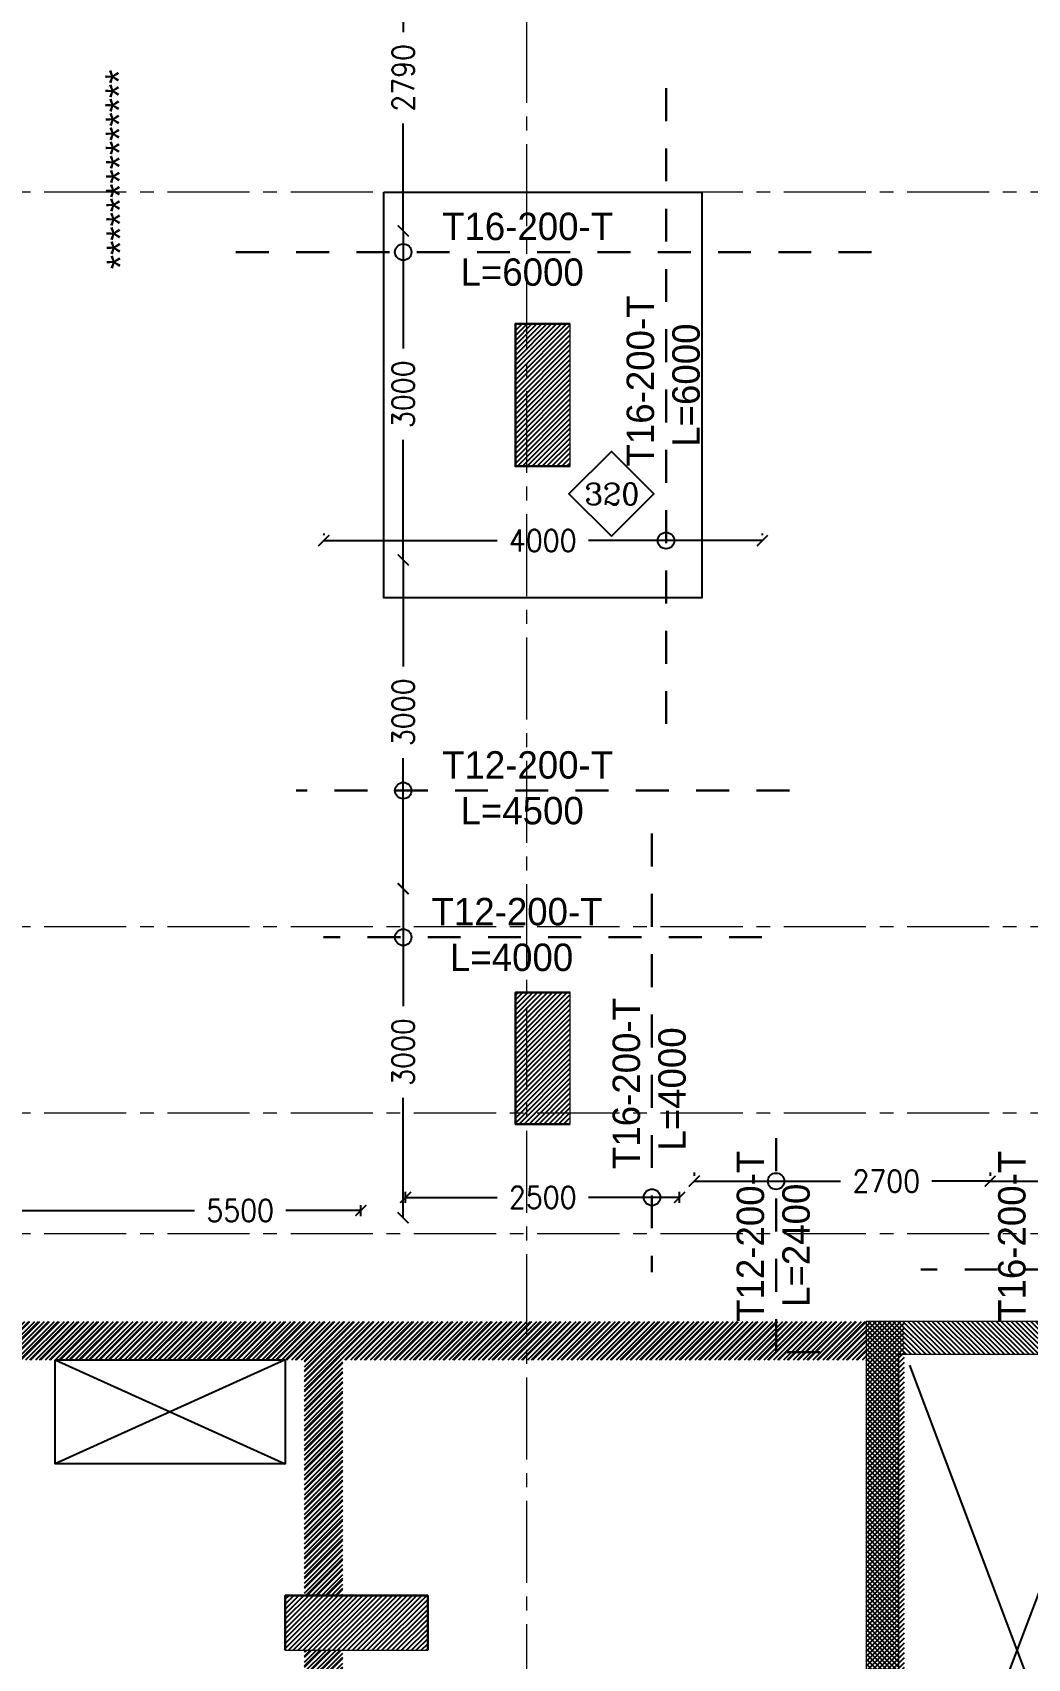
# Model space of a CAD drawing. Header units: millimetres. Extents: x -967280 to 3852, y 2833 to 1955156.
# Drawn here: x -717736 to -708655, y 500463 to 515295 of the extents above; entities that cross this region are included whole.
import ezdxf

# ---------------------------------------------------------------- set-up
doc = ezdxf.new("R2010")
doc.units = ezdxf.units.MM
doc.header["$LTSCALE"] = 1000
doc.header["$PDMODE"] = 35
doc.header["$PDSIZE"] = 25
for name, pattern in [('$0$DASHED2', [0.375, 0.25, -0.125]), ('B05-FIRST FLOOR PLAN$0$DLINE', [0.55, 0.3, -0.25]), ('Columns_Structural070816$0$CENTER2', [1.125, 0.75, -0.125, 0.125, -0.125])]:
    doc.linetypes.add(name, pattern=pattern)
for name, color, linetype in [('B05-FIRST FLOOR PLAN$0$STR_ROOF RFT$0$S-SYMB', 30, 'Continuous'), ('S - BATH Hach', 1, 'Continuous'), ('S - col hach', 1, 'Continuous'), ('S - dot', 1, 'Continuous'), ('S -Beams', 2, 'Continuous'), ('S-TEXT', 2, 'Continuous'), ('SLAB', 210, 'Continuous'), ('text', 3, 'Continuous')]:
    doc.layers.add(name, color=color, linetype=linetype)
for name, color, linetype, lineweight in [('S - column', 6, 'Continuous', 60), ('ST-000-AXIS', 9, 'Columns_Structural070816$0$CENTER2', 9), ('ST-203-SLAB-TXT', 7, 'Continuous', 30), ('ST-206-SLAB-DIM', 1, 'Continuous', 20), ('ST-RFT-BOT', 2, '$0$DASHED2', 30), ('ST-RFT-TOP', 5, '$0$DASHED2', 30)]:
    doc.layers.add(name, color=color, linetype=linetype, lineweight=lineweight)
doc.styles.add('ARAB', font='xarb.shx', dxfattribs={"width": 0.7, "height": 250})
doc.styles.add('B05-FIRST FLOOR PLAN$0$XS-Roof RFT$0$T25-100', font='STENCIL.shx', dxfattribs={"height": 250})
doc.styles.add('ROMANC', font='romanc.shx')
doc.styles.add('TUNELNO', font='romans.shx', dxfattribs={"width": 0.9})
doc.dimstyles.new('Copy(2) of DSEC', dxfattribs={"dimtxt": 200, "dimasz": 100, "dimexe": 50, "dimexo": 80, "dimgap": 100, "dimtad": 1, "dimdec": 0, "dimrnd": 5, "dimzin": 0, "dimdsep": 46, "dimtxsty": 'TUNELNO', "dimblk": 'ARCHTICK', "dimcen": 0.09, "dimclrd": 1, "dimclre": 1, "dimclrt": 3, "dimadec": 0, "dimazin": 0, "dimtfac": 0.78125, "dimtdec": 0, "dimtix": 1, "dimtmove": 2, "dimatfit": 3, "dimldrblk": 'ARCHTICK', "dimfxl": 1, "dimtolj": 1, "dimtzin": 0, "dimarcsym": 0})
pattern_1 = [(45, (193250.144, -596912.31), (-22.4506403, 22.4506403), [])]

# ---------------------------------------------------------------- blocks, each defined once
blk = doc.blocks.new('_ArchTick')
at = {"color": 0, "linetype": 'ByBlock', "const_width": 0.15}
blk.add_lwpolyline([(-0.5, -0.5), (0.5, 0.5)], dxfattribs=at)
blk = doc.blocks.new('*D1056')
at = {"layer": 'Defpoints', "color": 0, "transparency": 16777216}
for p in [(-714323, 507485), (-714353, 504484), (-714323, 504484)]:
    blk.add_point(p, dxfattribs=at)
at = {"layer": 'ST-206-SLAB-DIM', "color": 1, "lineweight": -2, "transparency": 16777216}
for p, q in [((-714353, 507485), (-714353, 506413)), ((-714353, 504484), (-714353, 505578))]:
    blk.add_line(p, q, dxfattribs=at)
at = {"layer": 'ST-206-SLAB-DIM', "color": 1, "lineweight": -2, "transparency": 16777216, "xscale": 100, "yscale": 100, "zscale": 100}
for p, rotation in [((-714353, 507485), 90), ((-714353, 504484), 270)]:
    blk.add_blockref('_ArchTick', p, dxfattribs=dict(at, rotation=rotation))
at = {"layer": 'ST-206-SLAB-DIM', "color": 3, "transparency": 16777216, "insert": (-714353, 505995), "char_height": 200, "attachment_point": 5, "rotation": 90, "style": 'TUNELNO'}
blk.add_mtext('\\A1;3000', dxfattribs=at)
blk = doc.blocks.new('*D1026')
at = {"layer": 'Defpoints', "color": 0, "transparency": 16777216}
for p in [(-714323, 513485), (-714353, 510484), (-714323, 510484)]:
    blk.add_point(p, dxfattribs=at)
at = {"layer": 'ST-206-SLAB-DIM', "color": 1, "lineweight": -2, "transparency": 16777216}
for p, q in [((-714353, 513485), (-714353, 512413)), ((-714353, 510484), (-714353, 511578))]:
    blk.add_line(p, q, dxfattribs=at)
at = {"layer": 'ST-206-SLAB-DIM', "color": 1, "lineweight": -2, "transparency": 16777216, "xscale": 100, "yscale": 100, "zscale": 100}
for p, rotation in [((-714353, 513485), 90), ((-714353, 510484), 270)]:
    blk.add_blockref('_ArchTick', p, dxfattribs=dict(at, rotation=rotation))
at = {"layer": 'ST-206-SLAB-DIM', "color": 3, "transparency": 16777216, "insert": (-714353, 511995), "char_height": 200, "attachment_point": 5, "rotation": 90, "style": 'TUNELNO'}
blk.add_mtext('\\A1;3000', dxfattribs=at)
blk = doc.blocks.new('*D1028')
at = {"layer": 'Defpoints', "color": 0, "transparency": 16777216}
for p in [(-708996, 504817), (-706496, 504817), (-706496, 504817)]:
    blk.add_point(p, dxfattribs=at)
at = {"layer": 'ST-206-SLAB-DIM', "color": 1, "lineweight": -2, "transparency": 16777216}
for p, q in [((-708996, 504897), (-708996, 504867)), ((-706496, 504897), (-706496, 504867)), ((-708996, 504817), (-707761, 504817)), ((-706496, 504817), (-706927, 504817))]:
    blk.add_line(p, q, dxfattribs=at)
at = {"layer": 'ST-206-SLAB-DIM', "color": 1, "lineweight": -2, "transparency": 16777216, "xscale": 100, "yscale": 100, "zscale": 100, "rotation": 180}
blk.add_blockref('_ArchTick', (-708996, 504817), dxfattribs=at)
at = {"layer": 'ST-206-SLAB-DIM', "color": 1, "lineweight": -2, "transparency": 16777216, "xscale": 100, "yscale": 100, "zscale": 100}
blk.add_blockref('_ArchTick', (-706496, 504817), dxfattribs=at)
at = {"layer": 'ST-206-SLAB-DIM', "color": 3, "transparency": 16777216, "insert": (-707344, 504817), "char_height": 200, "attachment_point": 5, "style": 'TUNELNO'}
blk.add_mtext('\\A1;2500', dxfattribs=at)
blk = doc.blocks.new('*D1088')
at = {"layer": 'Defpoints', "color": 0, "transparency": 16777216}
for p in [(-720241, 504419), (-714739, 504549), (-714739, 504419)]:
    blk.add_point(p, dxfattribs=at)
at = {"layer": 'ST-206-SLAB-DIM', "color": 1, "lineweight": -2, "transparency": 16777216}
for p, q in [((-720241, 504499), (-720241, 504599)), ((-714739, 504499), (-714739, 504599)), ((-720241, 504549), (-716257, 504549)), ((-714739, 504549), (-715423, 504549))]:
    blk.add_line(p, q, dxfattribs=at)
at = {"layer": 'ST-206-SLAB-DIM', "color": 1, "lineweight": -2, "transparency": 16777216, "xscale": 100, "yscale": 100, "zscale": 100, "rotation": 180}
blk.add_blockref('_ArchTick', (-720241, 504549), dxfattribs=at)
at = {"layer": 'ST-206-SLAB-DIM', "color": 1, "lineweight": -2, "transparency": 16777216, "xscale": 100, "yscale": 100, "zscale": 100}
blk.add_blockref('_ArchTick', (-714739, 504549), dxfattribs=at)
at = {"layer": 'ST-206-SLAB-DIM', "color": 3, "transparency": 16777216, "insert": (-715840, 504549), "char_height": 200, "attachment_point": 5, "style": 'TUNELNO'}
blk.add_mtext('\\A1;5500', dxfattribs=at)
blk = doc.blocks.new('*D1089')
at = {"layer": 'Defpoints', "color": 0, "transparency": 16777216}
for p in [(-711831, 504669), (-714332, 504539), (-711831, 504539)]:
    blk.add_point(p, dxfattribs=at)
at = {"layer": 'ST-206-SLAB-DIM', "color": 1, "lineweight": -2, "transparency": 16777216}
for p, q in [((-714332, 504619), (-714332, 504719)), ((-711831, 504619), (-711831, 504719)), ((-714332, 504669), (-713496, 504669)), ((-711831, 504669), (-712662, 504669))]:
    blk.add_line(p, q, dxfattribs=at)
at = {"layer": 'ST-206-SLAB-DIM', "color": 1, "lineweight": -2, "transparency": 16777216, "xscale": 100, "yscale": 100, "zscale": 100, "rotation": 180}
blk.add_blockref('_ArchTick', (-714332, 504669), dxfattribs=at)
at = {"layer": 'ST-206-SLAB-DIM', "color": 1, "lineweight": -2, "transparency": 16777216, "xscale": 100, "yscale": 100, "zscale": 100}
blk.add_blockref('_ArchTick', (-711831, 504669), dxfattribs=at)
at = {"layer": 'ST-206-SLAB-DIM', "color": 3, "transparency": 16777216, "insert": (-713079, 504669), "char_height": 200, "attachment_point": 5, "style": 'TUNELNO'}
blk.add_mtext('\\A1;2500', dxfattribs=at)
blk = doc.blocks.new('*D1093')
at = {"layer": 'Defpoints', "color": 0, "transparency": 16777216}
for p in [(-711076, 510660), (-715077, 510644), (-711076, 510644)]:
    blk.add_point(p, dxfattribs=at)
at = {"layer": 'ST-206-SLAB-DIM', "color": 1, "lineweight": -2, "transparency": 16777216}
for p, q in [((-715077, 510724), (-715077, 510710)), ((-715077, 510660), (-713496, 510660)), ((-711076, 510660), (-712662, 510660)), ((-711076, 510724), (-711076, 510710))]:
    blk.add_line(p, q, dxfattribs=at)
at = {"layer": 'ST-206-SLAB-DIM', "color": 1, "lineweight": -2, "transparency": 16777216, "xscale": 100, "yscale": 100, "zscale": 100, "rotation": 180}
blk.add_blockref('_ArchTick', (-715077, 510660), dxfattribs=at)
at = {"layer": 'ST-206-SLAB-DIM', "color": 1, "lineweight": -2, "transparency": 16777216, "xscale": 100, "yscale": 100, "zscale": 100}
blk.add_blockref('_ArchTick', (-711076, 510660), dxfattribs=at)
at = {"layer": 'ST-206-SLAB-DIM', "color": 3, "transparency": 16777216, "insert": (-713079, 510660), "char_height": 200, "attachment_point": 5, "style": 'TUNELNO'}
blk.add_mtext('\\A1;4000', dxfattribs=at)
blk = doc.blocks.new('FROM FOUNDATION TO UPPER LOWER BASEMENT_COLUMNS(new2)')
at = {"layer": 'S - col hach'}
h = blk.add_hatch(dxfattribs=at)
h.set_pattern_fill('ANSI31', color=256, scale=10)
h.set_pattern_definition(pattern_1)
h.paths.add_polyline_path([(444899, 634540), (444899, 635840), (444399, 635840), (444399, 634540)])
h = blk.add_hatch(dxfattribs=at)
h.set_pattern_fill('ANSI31', color=256, scale=10)
h.set_pattern_definition(pattern_1)
h.paths.add_polyline_path([(444899, 628540), (444899, 629740), (444399, 629740), (444399, 628540)])
h = blk.add_hatch(dxfattribs=at)
h.set_pattern_fill('ANSI31', color=256, scale=10, angle=-90)
h.set_pattern_definition([(315, (-770003.16, 861038.448), (22.4506403, 22.4506403), [])])
h.paths.add_polyline_path([(450199, 621040), (447899, 621040), (447899, 626440), (450199, 626440), (450199, 626740), (447599, 626740), (447599, 620740), (450199, 620740)])
h = blk.add_hatch(dxfattribs=at)
h.set_pattern_fill('ANSI31', color=256, scale=10)
h.set_pattern_definition([(45, (172750.148, -603312.31), (-22.4506403, 22.4506403), [])])
h.paths.add_polyline_path([(443599, 623740), (443599, 624240), (442299, 624240), (442299, 623740)])
at = {"layer": 'S - column', "lineweight": 15}
for points in [[(444399, 634540), (444899, 634540), (444899, 635840), (444399, 635840)], [(444399, 628540), (444899, 628540), (444899, 629740), (444399, 629740)], [(450199, 621040), (447899, 621040), (447899, 626440), (450199, 626440), (450199, 626740), (447599, 626740), (447599, 620740), (450199, 620740)], [(442299, 623740), (443599, 623740), (443599, 624240), (442299, 624240)]]:
    blk.add_lwpolyline(points, close=True, dxfattribs=at)
at = {"layer": 'ST-RFT-BOT', "color": 7, "linetype": 'Continuous', "ltscale": 30}
for points in [[(444899, 635840), (444399, 635840), (444399, 634540), (444899, 634540)], [(444899, 629740), (444399, 629740), (444399, 628540), (444899, 628540)], [(443599, 623740), (443599, 624240), (442299, 624240), (442299, 623740)]]:
    blk.add_lwpolyline(points, dxfattribs=at)
blk = doc.blocks.new('A$C498c0d08')
at = {"layer": 'S - col hach'}
h = blk.add_hatch(dxfattribs=at)
h.set_pattern_fill('ANSI31', color=256, scale=10)
h.set_pattern_definition([(45, (549284.17, -420511.8), (-22.4506403, 22.4506403), [])])
h.paths.add_polyline_path([(36800, -19500), (26638, -19500), (26638, -25500), (29200, -25500), (29200, -29200), (37150, -29200), (37150, -19500), (36800, -19500), (36800, -28850), (32025, -28850), (32025, -22500), (31675, -22500), (31675, -28850), (29550, -28850), (29550, -25150), (26988, -25150), (26988, -19850), (31675, -19850), (31675, -22000), (32025, -22000), (32025, -19850), (36800, -19850)])
at = {"layer": 'S -Beams', "const_width": 0.02}
blk.add_lwpolyline([(37150, -19500), (26638, -19500), (26638, -25500), (29200, -25500), (29200, -29200), (37150, -29200)], close=True, dxfattribs=at)
at = {"layer": 'S -Beams'}
blk.add_lwpolyline([(31675, -22500, 0.02, 0.02, 0), (31675, -28850, 0.02, 0.02, 0), (29550, -28850, 0.02, 0.02, 0), (29550, -25150, 0.02, 0.02, 0), (26988, -25150, 0.02, 0.02, 0), (26988, -19850, 0.02, 0.02, 0), (31675, -19850, 0.02, 0.02, 0), (31675, -22000, 0, 0, 0), (32025, -22000, 0, 0, 0), (32025, -19850, 0, 0, 0), (36800, -19850, 0, 0, 0), (36800, -28850, 0, 0, 0), (32025, -28850, 0, 0, 0), (32025, -22500, 0, 0, 0)], format="xyseb", close=True, dxfattribs=at)
blk = doc.blocks.new('*D1102')
at = {"layer": 'Defpoints', "color": 0, "transparency": 16777216}
for p in [(-714322, 516277), (-714352, 513485), (-714322, 513485)]:
    blk.add_point(p, dxfattribs=at)
at = {"layer": 'ST-206-SLAB-DIM', "color": 1, "lineweight": -2, "transparency": 16777216}
for p, q in [((-714352, 516277), (-714352, 515298)), ((-714352, 513485), (-714352, 514464))]:
    blk.add_line(p, q, dxfattribs=at)
at = {"layer": 'ST-206-SLAB-DIM', "color": 1, "lineweight": -2, "transparency": 16777216, "xscale": 100, "yscale": 100, "zscale": 100}
for p, rotation in [((-714352, 516277), 90), ((-714352, 513485), 270)]:
    blk.add_blockref('_ArchTick', p, dxfattribs=dict(at, rotation=rotation))
at = {"layer": 'ST-206-SLAB-DIM', "color": 3, "transparency": 16777216, "insert": (-714352, 514881), "char_height": 200, "attachment_point": 5, "rotation": 90, "style": 'TUNELNO'}
blk.add_mtext('\\A1;2790', dxfattribs=at)
blk = doc.blocks.new('*D1103')
at = {"layer": 'Defpoints', "color": 0, "transparency": 16777216}
for p in [(-714322, 510484), (-714352, 507485), (-714322, 507485)]:
    blk.add_point(p, dxfattribs=at)
at = {"layer": 'ST-206-SLAB-DIM', "color": 1, "lineweight": -2, "transparency": 16777216}
for p, q in [((-714352, 510484), (-714352, 509511)), ((-714352, 507485), (-714352, 508677))]:
    blk.add_line(p, q, dxfattribs=at)
at = {"layer": 'ST-206-SLAB-DIM', "color": 1, "lineweight": -2, "transparency": 16777216, "xscale": 100, "yscale": 100, "zscale": 100}
for p, rotation in [((-714352, 510484), 90), ((-714352, 507485), 270)]:
    blk.add_blockref('_ArchTick', p, dxfattribs=dict(at, rotation=rotation))
at = {"layer": 'ST-206-SLAB-DIM', "color": 3, "transparency": 16777216, "insert": (-714352, 509094), "char_height": 200, "attachment_point": 5, "rotation": 90, "style": 'TUNELNO'}
blk.add_mtext('\\A1;3000', dxfattribs=at)
blk = doc.blocks.new('*D1111')
at = {"layer": 'Defpoints', "color": 0, "transparency": 16777216}
for p in [(-711696, 504817), (-708996, 504817), (-708996, 504817)]:
    blk.add_point(p, dxfattribs=at)
at = {"layer": 'ST-206-SLAB-DIM', "color": 1, "lineweight": -2, "transparency": 16777216}
for p, q in [((-711696, 504897), (-711696, 504867)), ((-708996, 504897), (-708996, 504867)), ((-711696, 504817), (-710361, 504817)), ((-708996, 504817), (-709527, 504817))]:
    blk.add_line(p, q, dxfattribs=at)
at = {"layer": 'ST-206-SLAB-DIM', "color": 1, "lineweight": -2, "transparency": 16777216, "xscale": 100, "yscale": 100, "zscale": 100, "rotation": 180}
blk.add_blockref('_ArchTick', (-711696, 504817), dxfattribs=at)
at = {"layer": 'ST-206-SLAB-DIM', "color": 1, "lineweight": -2, "transparency": 16777216, "xscale": 100, "yscale": 100, "zscale": 100}
blk.add_blockref('_ArchTick', (-708996, 504817), dxfattribs=at)
at = {"layer": 'ST-206-SLAB-DIM', "color": 3, "transparency": 16777216, "insert": (-709944, 504817), "char_height": 200, "attachment_point": 5, "style": 'TUNELNO'}
blk.add_mtext('\\A1;2700', dxfattribs=at)
blk = doc.blocks.new('AXES-00')
at = {"layer": 'ST-000-AXIS'}
for p, q in [((544498.9, 750979.6), (544498.9, 695813.8)), ((575723.2, 737039.7), (505674.3, 737039.7)), ((575723.2, 730339.7), (505674.3, 730339.7)), ((575723.2, 728639.7), (505674.3, 728639.7)), ((575723.2, 727539.7), (505674.3, 727539.7))]:
    blk.add_line(p, q, dxfattribs=at)

msp = doc.modelspace()

# ---------------------------------------------------------------- hatches: boundary and pattern name
at = {"layer": 'S - BATH Hach'}
h = msp.add_hatch(dxfattribs=at)
h.set_pattern_fill('ANSI31', color=256, scale=20, angle=180)
h.set_pattern_definition([(225, (-644280.77, 271607.625), (44.90128, -44.90128), [])])
h.paths.add_polyline_path([(-710128.7, 503537.4), (-720290.7, 503537.4), (-720290.7, 497537.4), (-717728.7, 497537.4), (-717728.7, 493837.4), (-709778.7, 493837.4), (-709778.7, 497537.4), (-710128.7, 497537.4), (-710128.7, 494187.4), (-714903.7, 494187.4), (-714903.7, 500537.4), (-715253.7, 500537.4), (-715253.7, 494187.4), (-717378.7, 494187.4), (-717378.7, 497887.4), (-719940.7, 497887.4), (-719940.7, 503187.4), (-715253.7, 503187.4), (-715253.7, 501037.4), (-714903.7, 501037.4), (-714903.7, 503187.4), (-710128.7, 503187.4)])

# ---------------------------------------------------------------- linework, layer by layer
at = {"layer": 'B05-FIRST FLOOR PLAN$0$STR_ROOF RFT$0$S-SYMB'}
for centre in [(-714352.5, 513291.8), (-711954.2, 510660.2), (-714352.5, 508379.7), (-714352.6, 507041.6), (-710950, 504816.5), (-712082.2, 504669.1)]:
    msp.add_circle(centre, 75, dxfattribs=at)
at = {"layer": 'S - dot'}
for p, q in [((-707728.7, 503237.4), (-709778.7, 497837.4)), ((-715428.7, 503187.4), (-717528.7, 502237.4)), ((-717528.7, 503187.4), (-715428.7, 502237.4)), ((-707728.7, 497837.4), (-709728.7, 503137.4))]:
    msp.add_line(p, q, dxfattribs=at)
at = {"layer": 'S -Beams', "const_width": 0.02}
msp.add_lwpolyline([(-709778.7, 493837.4), (-709778.7, 503537.4), (-720290.7, 503537.4), (-720290.7, 497537.4), (-717728.7, 497537.4), (-717728.7, 493837.4)], close=True, dxfattribs=at)
at = {"layer": 'S -Beams'}
msp.add_lwpolyline([(-717528.7, 503187.4), (-715428.7, 503187.4), (-715428.7, 502237.4), (-717528.7, 502237.4)], close=True, dxfattribs=at)
at = {"layer": 'S-TEXT', "color": 7, "true_color": 0xffffff}
msp.add_lwpolyline([(-712452.6, 510699.8), (-712065.4, 511087), (-712452.6, 511474.1), (-712839.7, 511087)], close=True, dxfattribs=at)
at = {"layer": 'SLAB', "color": 2, "linetype": 'Continuous', "ltscale": 30}
msp.add_lwpolyline([(-714528.7, 513837.4), (-711628.8, 513837.4), (-711628.8, 510137.4), (-714528.7, 510137.4)], close=True, dxfattribs=at)
at = {"layer": 'ST-RFT-TOP', "linetype": 'B05-FIRST FLOOR PLAN$0$DLINE'}
for points in [[(-711954.2, 508987.4), (-711954.2, 514987.4)], [(-710078.8, 513291.8), (-716078.8, 513291.8)], [(-710828.8, 508379.7), (-715328.8, 508379.7)], [(-712082.2, 507987.4), (-712082.2, 503987.4)], [(-711078.7, 507041.6), (-715078.7, 507041.6)], [(-710550, 503257.9), (-710950, 503257.9), (-710950, 505457.9)], [(-705628.7, 504012.6), (-709628.7, 504012.6)]]:
    msp.add_lwpolyline(points, dxfattribs=at)

# ---------------------------------------------------------------- block references
at = {"layer": 'S - column'}
msp.add_blockref('FROM FOUNDATION TO UPPER LOWER BASEMENT_COLUMNS(new2)', (-1157727.6, -123202.4), dxfattribs=at)
at = {"layer": 'S - column', "lineweight": 106, "ltscale": 30}
msp.add_blockref('A$C498c0d08', (-746928.7, 523037.4), dxfattribs=at)
at = {"layer": 'S -Beams'}
msp.add_blockref('AXES-00', (-1257727.6, -223202.4), dxfattribs=at)

# ---------------------------------------------------------------- texts
at = {"layer": 'S-TEXT', "color": 3, "insert": (-712699, 511183), "char_height": 196, "attachment_point": 1, "style": 'ROMANC'}
msp.add_mtext_dynamic_manual_height_columns('320', width=592857.868, gutter_width=980, heights=[-196], dxfattribs=at)
at = {"layer": 'ST-203-SLAB-TXT', "style": 'B05-FIRST FLOOR PLAN$0$XS-Roof RFT$0$T25-100'}
for s, p in [('T16-200-T', (-713997.7, 513401)), ('L=6000', (-713829.6, 512984.3)), ('T12-200-T', (-713997.7, 508489)), ('L=4500', (-713829.6, 508072.3)), ('T12-200-T', (-714093.9, 507150.9)), ('L=4000', (-713925.9, 506734.2))]:
    msp.add_text(s, height=250, dxfattribs=at).set_placement(p)
for s, p in [('T16-200-T', (-712063.5, 511335.7)), ('L=6000', (-711646.8, 511515.6)), ('T16-200-T', (-712191.5, 504927.4)), ('L=4000', (-711774.8, 505095.5)), ('T12-200-T', (-711059.2, 503533.3)), ('T16-200-T', (-708673.3, 503533.3)), ('L=2400', (-710642.6, 503669.5))]:
    msp.add_text(s, height=250, rotation=90, dxfattribs=at).set_placement(p)
at = {"layer": 'text', "ltscale": 30, "style": 'ARAB'}
msp.add_text('**************', height=250, rotation=90.4625, dxfattribs=at).set_placement((-716807.8, 513137.1, -37.6))

# ---------------------------------------------------------------- dimensions: what is measured, and where the dimension line sits
at = {"layer": 'ST-206-SLAB-DIM'}
for base, p1, p2, angle, picture, middle in [((-714352.5, 513485.3), (-714322.5, 516276.5), (-714322.5, 513485.3), 270, '*D1102', (-714352.5, 514880.9)), ((-714352.6, 510484.4), (-714322.6, 513485.3), (-714322.6, 510484.4), 270, '*D1026', (-714352.6, 511995.4)), ((-711075.8, 510660.2), (-715076.7, 510644), (-711075.8, 510644), 0, '*D1093', (-713078.7, 510660.2)), ((-714352.5, 507485.3), (-714322.5, 510484.4), (-714322.5, 507485.3), 270, '*D1103', (-714352.5, 509093.8)), ((-714352.6, 504484.4), (-714322.6, 507485.3), (-714322.6, 504484.4), 270, '*D1056', (-714352.6, 505995.4)), ((-711830.8, 504669.1), (-714331.7, 504538.5), (-711830.8, 504538.5), 0, '*D1089', (-713078.8, 504669.1)), ((-714738.7, 504549.2), (-720240.7, 504418.6), (-714738.7, 504418.6), 0, '*D1088', (-715839.9, 504549.2))]:
    dim = msp.add_linear_dim(base=base, p1=p1, p2=p2, angle=angle, dimstyle='Copy(2) of DSEC', dxfattribs=at)
    dim.commit()
    dim.dimension.update_dxf_attribs({"geometry": picture, "text_midpoint": middle, "dimtype": 161})
for base, p1, p2, picture, middle in [((-708995.7, 504816.6), (-711695.7, 504816.5), (-708995.7, 504816.6), '*D1111', (-709943.8, 504816.6)), ((-706495.7, 504816.7), (-708995.7, 504816.6), (-706495.7, 504816.7), '*D1028', (-707343.8, 504816.7))]:
    dim = msp.add_linear_dim(base=base, p1=p1, p2=p2, dimstyle='Copy(2) of DSEC', dxfattribs=at)
    dim.commit()
    dim.dimension.update_dxf_attribs({"geometry": picture, "text_midpoint": middle, "dimtype": 160})

doc.saveas('drawing.dxf')
